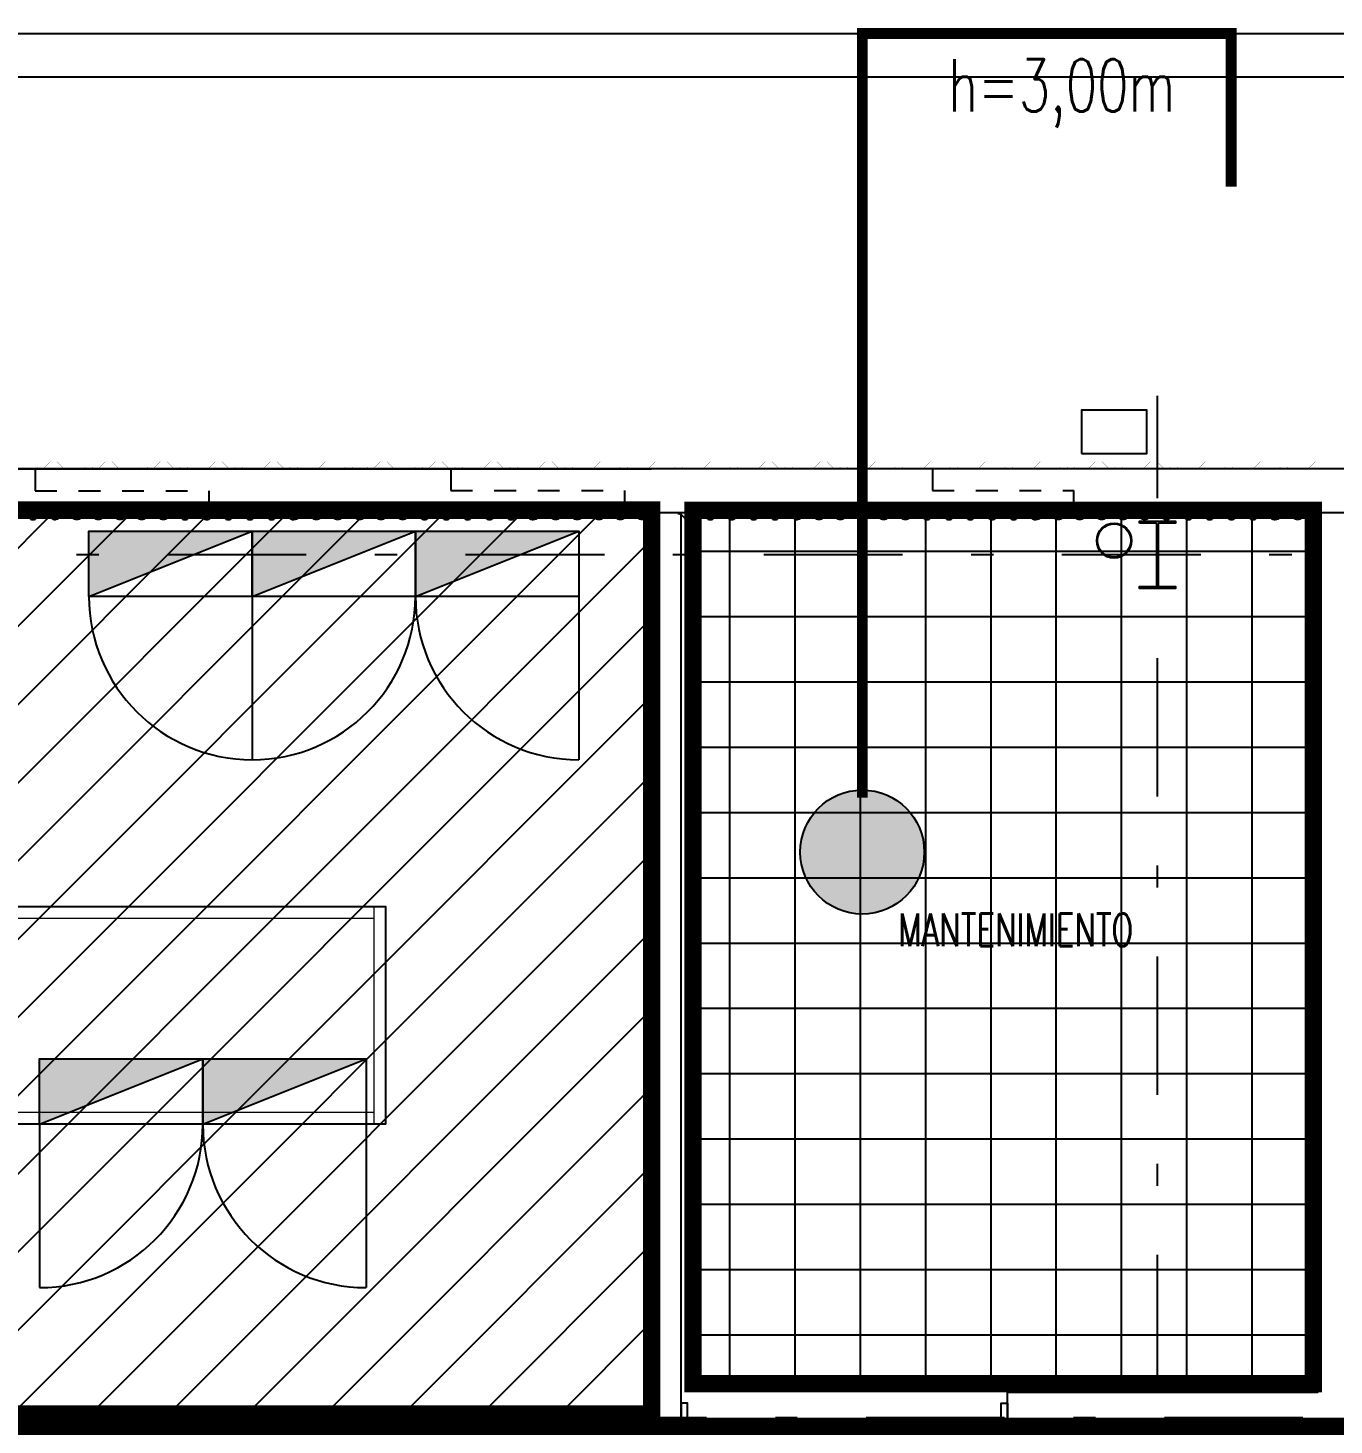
# Model space of a CAD drawing. Header units: millimetres. Extents: x -77 to 207, y -160 to 187.
# Drawn here: x -47.62 to -41.62, y 37.39 to 43.8 of the extents above; entities that cross this region are included whole.
import ezdxf
from ezdxf.enums import TextEntityAlignment as Align
from ezdxf.xclip import XClip

# ---------------------------------------------------------------- set-up
doc = ezdxf.new("R2010")
doc.units = ezdxf.units.MM
doc.header["$LTSCALE"] = 0.1
for name, pattern in [('X REF - ANELO INST bind$0$X REF - ANELO$0$DASHDOT2', [12.7, 6.35, -3.175, 0, -3.175]), ('X REF - ANELO INST bind$0$X REF - ANELO$0$DASHED', [0.75, 0.5, -0.25]), ('X REF - ANELO INST bind$0$X REF - ANELO$0$HIDDEN2', [0.1875, 0.125, -0.0625])]:
    doc.linetypes.add(name, pattern=pattern)
for name, color, linetype in [('C01 Foil blanco', 30, 'Continuous'), ('C05 PRY roja', 10, 'Continuous'), ('X REF - ANELO INST bind$0$X REF - ANELO EXT$0$E-REJILLAS', 8, 'Continuous'), ('X REF - ANELO INST bind$0$X REF - ANELO EXT$0$RLV-CORDONES', 8, 'Continuous'), ('X REF - ANELO INST bind$0$X REF - ANELO$0$A-CHAPA ACANALADA', 8, 'Continuous'), ('X REF - ANELO INST bind$0$X REF - ANELO$0$A-CHAPA TRAPEZOIDAL', 8, 'Continuous'), ('X REF - ANELO INST bind$0$X REF - ANELO$0$A-LADRILLO HUECO 12', 7, 'Continuous'), ('X REF - ANELO INST bind$0$X REF - ANELO$0$A-TABIQUE HºAº', 7, 'Continuous'), ('X REF - ANELO INST bind$0$X REF - ANELO$0$C-METALICA', 8, 'Continuous'), ('X REF - ANELO INST bind$0$X REF - ANELO$0$E-GENERAL', 8, 'Continuous'), ('X REF - ANELO INST bind$0$X REF - ANELO$0$E-MONTANTE PLUVIAL', 8, 'Continuous'), ('X REF - ANELO INST bind$0$X REF - ANELO$0$MET-COLUMNA METALICA', 7, 'Continuous'), ('X REF - ANELO INST bind$0$X REF - ANELO$0$MET-EJE CABRIADAS', 8, 'X REF - ANELO INST bind$0$X REF - ANELO$0$DASHDOT2'), ('X REF - ANELO INST bind$0$X REF - ANELO$0$R-NOMBRE LOCAL', 7, 'Continuous')]:
    doc.layers.add(name, color=color, linetype=linetype)
doc.styles.get("Standard").update_dxf_attribs({"font": 'arial.ttf'})
doc.styles.add('X REF - ANELO INST bind$0$X REF - ANELO$0$VAUX', font='romans.shx', dxfattribs={"width": 0.85})

# ---------------------------------------------------------------- blocks, each defined once
blk = doc.blocks.new('X REF - ANELO INST bind$0$X REF - ANELO$0$GABINETE 1500')
at = {"layer": 'X REF - ANELO INST bind$0$X REF - ANELO$0$E-GENERAL', "ltscale": 2000}
h = blk.add_hatch(color=256, dxfattribs=at)
edge = h.paths.add_edge_path(flags=17)
edge.add_line((0, 0), (750, 300))
h.paths.add_polyline_path([(0, 0), (750, 300), (0, 300)])
h = blk.add_hatch(color=256, dxfattribs=at)
edge = h.paths.add_edge_path(flags=17)
edge.add_line((750, 0), (1500, 300))
h.paths.add_polyline_path([(750, 0), (1500, 300), (750, 300)])
for p, q in [((0, 0), (750, 300)), ((750, 0), (1500, 300))]:
    blk.add_line(p, q, dxfattribs=at)
at = {"layer": 'X REF - ANELO INST bind$0$X REF - ANELO$0$E-GENERAL'}
for p, q in [((0, 0), (0, -750)), ((1500, 0), (1500, -750))]:
    blk.add_line(p, q, dxfattribs=at)
at = {"layer": 'X REF - ANELO INST bind$0$X REF - ANELO$0$E-GENERAL', "ltscale": 2000}
for points in [[(0, 0), (0, 300), (750, 300), (750, 0)], [(750, 0), (750, 300), (1500, 300), (1500, 0)]]:
    blk.add_lwpolyline(points, close=True, dxfattribs=at)
at = {"layer": 'X REF - ANELO INST bind$0$X REF - ANELO$0$E-GENERAL', "linetype": 'Continuous'}
for centre, start, end in [((0, 0), 270, 360), ((1500, 0), 180, 270)]:
    blk.add_arc(centre, 750, start, end, dxfattribs=at)
blk = doc.blocks.new('X REF - ANELO INST bind$0$X REF - ANELO$0$GABINETE 750')
at = {"layer": 'X REF - ANELO INST bind$0$X REF - ANELO$0$E-GENERAL', "ltscale": 2000}
h = blk.add_hatch(color=256, dxfattribs=at)
edge = h.paths.add_edge_path(flags=17)
edge.add_line((0, -300), (750, 0))
h.paths.add_polyline_path([(0, -300), (750, 0), (0, 0)])
blk.add_line((0, -300), (750, 0), dxfattribs=at)
at = {"layer": 'X REF - ANELO INST bind$0$X REF - ANELO$0$E-GENERAL'}
blk.add_line((750, -300), (750, -1050), dxfattribs=at)
at = {"layer": 'X REF - ANELO INST bind$0$X REF - ANELO$0$E-GENERAL', "ltscale": 2000}
blk.add_lwpolyline([(0, -300), (0, 0), (750, 0), (750, -300)], close=True, dxfattribs=at)
at = {"layer": 'X REF - ANELO INST bind$0$X REF - ANELO$0$E-GENERAL'}
blk.add_arc((750, -300), 750, 180, 270, dxfattribs=at)
blk = doc.blocks.new('X REF - ANELO INST bind$0$X REF - ANELO$0$CMETP')
at = {"layer": 'X REF - ANELO INST bind$0$X REF - ANELO$0$MET-COLUMNA METALICA'}
blk.add_hatch(color=256, dxfattribs=at).paths.add_polyline_path([(-0.0825, 0), (-0.0825, 0.0097), (-0.0073, 0.0097, 0.414214), (-0.0029, 0.0141), (-0.0029, 0.2958, 0.414214), (-0.0073, 0.3002), (-0.0825, 0.3002), (-0.0825, 0.31), (0.0825, 0.31), (0.0825, 0.3002), (0.0073, 0.3002, 0.414214), (0.0029, 0.2958), (0.0029, 0.0141, 0.414214), (0.0073, 0.0097), (0.0825, 0.0097), (0.0825, 0)])
blk.add_lwpolyline([(0.0825, 0.3002), (0.0825, 0.31), (-0.0825, 0.31), (-0.0825, 0.3002), (-0.0073, 0.3002, -0.414214), (-0.0029, 0.2958), (-0.0029, 0.0141, -0.414214), (-0.0073, 0.0097), (-0.0825, 0.0097), (-0.0825, 0), (0.0825, 0), (0.0825, 0.0097), (0.0073, 0.0097, -0.414214), (0.0029, 0.0141), (0.0029, 0.2958, -0.414214), (0.0073, 0.3002)], format="xyb", close=True, dxfattribs=at)
blk = doc.blocks.new('X REF - ANELO INST bind$0$X REF - ANELO EXT$0$rpluvial')
blk.add_lwpolyline([(1964.5718, 1190.3267), (1964.8718, 1190.3267), (1964.8718, 1190.5267), (1964.5718, 1190.5267)], close=True)
blk = doc.blocks.new('X REF - ANELO INST bind$0$X REF - ANELO EXT')
at = {"layer": 'X REF - ANELO INST bind$0$X REF - ANELO EXT$0$RLV-CORDONES'}
blk.add_lwpolyline([(-61.6249, -4.2732), (-61.625, 34.4717), (-61.625, 34.4717), (-61.625, 34.4717), (-61.625, 34.4717), (-61.625, 34.4717), (-61.625, 34.4717), (-61.6249, 37.778, -0.414212), (-55.6249, 43.778), (-14.3976, 43.778)], format="xyb", dxfattribs=at)
at = {"layer": 'X REF - ANELO INST bind$0$X REF - ANELO EXT$0$RLV-CORDONES', "color": 253}
blk.add_lwpolyline([(-61.4249, -4.265), (-61.4249, 37.778, -0.414212), (-55.6249, 43.578), (-13.7467, 43.578)], format="xyb", dxfattribs=at)
at = {"layer": 'X REF - ANELO INST bind$0$X REF - ANELO EXT$0$E-REJILLAS'}
blk.add_blockref('X REF - ANELO INST bind$0$X REF - ANELO EXT$0$rpluvial', (-2007.3563, -1148.4785, -0.0103), dxfattribs=at)
blk = doc.blocks.new('X REF - ANELO INST bind$0$X REF - ANELO$0$N Local')
at = {"layer": 'X REF - ANELO INST bind$0$X REF - ANELO$0$R-NOMBRE LOCAL', "lineweight": 0, "style": 'X REF - ANELO INST bind$0$X REF - ANELO$0$VAUX', "width": 0.85}
for p in [(6337.5718, -934.4549), (6337.5718, -934.7149)]:
    blk.add_attdef('NOMBRE', text='', height=0.1823, dxfattribs=at).set_placement(p, align=Align.CENTER)
blk = doc.blocks.new('X REF - ANELO INST bind$0$X REF - ANELO$0$CF')
at = {"layer": 'X REF - ANELO INST bind$0$X REF - ANELO$0$E-GENERAL', "ltscale": 2000}
h = blk.add_hatch(color=256, dxfattribs=at)
edge = h.paths.add_edge_path(flags=17)
edge.add_line((-1.6836, -1.1), (-0.9336, -0.8))
h.paths.add_polyline_path([(-1.6836, -1.1), (-0.9336, -0.8), (-1.6836, -0.8)])
h = blk.add_hatch(color=256, dxfattribs=at)
edge = h.paths.add_edge_path(flags=17)
edge.add_line((-0.9336, -1.1), (-0.1836, -0.8))
h.paths.add_polyline_path([(-0.9336, -1.1), (-0.1836, -0.8), (-0.9336, -0.8)])
at = {"layer": 'X REF - ANELO INST bind$0$X REF - ANELO$0$E-GENERAL', "lineweight": 0}
for p, q in [((-2.3186, -0.1), (-2.3186, -1.1)), ((-2.2636, -1.1), (-2.2636, -0.1)), ((-0.1486, -0.155), (-2.2636, -0.155))]:
    blk.add_line(p, q, dxfattribs=at)
at = {"layer": 'X REF - ANELO INST bind$0$X REF - ANELO$0$E-GENERAL', "ltscale": 2000}
for p, q in [((-1.6836, -1.1), (-0.9336, -0.8)), ((-0.9336, -1.1), (-0.1836, -0.8))]:
    blk.add_line(p, q, dxfattribs=at)
at = {"layer": 'X REF - ANELO INST bind$0$X REF - ANELO$0$E-GENERAL'}
for p, q in [((-1.6836, -1.1), (-1.6836, -1.85)), ((-0.1836, -1.1), (-0.1836, -1.85))]:
    blk.add_line(p, q, dxfattribs=at)
at = {"layer": 'X REF - ANELO INST bind$0$X REF - ANELO$0$E-GENERAL', "lineweight": 0}
for points in [[(-2.3186, -1.1), (-2.9586, -1.1), (-2.9586, -0.1), (-2.3186, -0.1), (-2.3186, -1.1)], [(-0.0936, -1.1), (-0.0936, -0.1), (-0.1486, -0.1), (-0.1486, -1.1), (-0.0936, -1.1)], [(-2.2636, -1.045), (-0.1486, -1.045)]]:
    blk.add_lwpolyline(points, dxfattribs=at)
at = {"layer": 'X REF - ANELO INST bind$0$X REF - ANELO$0$E-GENERAL'}
blk.add_lwpolyline([(-2.3186, -0.1), (-0.0936, -0.1), (-0.0936, -1.1), (-2.3186, -1.1)], close=True, dxfattribs=at)
at = {"layer": 'X REF - ANELO INST bind$0$X REF - ANELO$0$E-GENERAL', "lineweight": 0}
blk.add_lwpolyline([(-2.9086, -0.15), (-2.3686, -0.15), (-2.3686, -1.05), (-2.9086, -1.05)], close=True, dxfattribs=at)
at = {"layer": 'X REF - ANELO INST bind$0$X REF - ANELO$0$E-GENERAL', "ltscale": 2000}
for points in [[(-1.6836, -1.1), (-1.6836, -0.8), (-0.9336, -0.8), (-0.9336, -1.1)], [(-0.9336, -1.1), (-0.9336, -0.8), (-0.1836, -0.8), (-0.1836, -1.1)]]:
    blk.add_lwpolyline(points, close=True, dxfattribs=at)
at = {"layer": 'X REF - ANELO INST bind$0$X REF - ANELO$0$E-GENERAL'}
for centre, start, end in [((-1.6836, -1.1), 270, 0), ((-0.1836, -1.1), 180, 270)]:
    blk.add_arc(centre, 0.75, start, end, dxfattribs=at)
blk = doc.blocks.new('X REF - ANELO INST bind$0$X REF - ANELO$0$P-180')
at = {"layer": 'X REF - ANELO INST bind$0$X REF - ANELO$0$C-METALICA'}
for points in [[(0.39, 0.1), (0.39, 0.82), (0.43, 0.82), (0.43, 0.1)], [(1.83, 0.1), (1.83, 0.82), (1.79, 0.82), (1.79, 0.1)], [(0.36, 0), (0.36, 0.1), (0.39, 0.1), (0.39, 0)], [(1.86, 0), (1.86, 0.1), (1.83, 0.1), (1.83, 0)]]:
    blk.add_lwpolyline(points, close=True, dxfattribs=at)
at = {"layer": 'X REF - ANELO INST bind$0$X REF - ANELO$0$C-METALICA', "color": 8, "linetype": 'X REF - ANELO INST bind$0$X REF - ANELO$0$DASHED'}
for centre, start, end in [((0.4264, 0.1355), 357.02574, 89.70111), ((1.7936, 0.1355), 90.29889, 182.97426)]:
    blk.add_arc(centre, 0.6845, start, end, dxfattribs=at)
blk = doc.blocks.new('X REF - ANELO INST bind$0$X REF - ANELO')
at = {"layer": 'X REF - ANELO INST bind$0$X REF - ANELO$0$A-CHAPA ACANALADA', "elevation": 0.0006}
for points in [[(-47.6334, 41.5671), (-47.6194, 41.5531, 0.414214), (-47.5819, 41.5531), (-47.5678, 41.5671, -0.414214), (-47.5334, 41.5671), (-47.5194, 41.5531, 0.219544), (-47.498, 41.5452, 0.923906)], [(-46.9522, 41.5735), (-46.9525, 41.5735, 0.181707), (-46.9694, 41.5671), (-46.9835, 41.5531, -0.414214), (-47.021, 41.5531), (-47.035, 41.5671, 0.414214), (-47.0694, 41.5671), (-47.0835, 41.5531, -0.414214), (-47.121, 41.5531), (-47.135, 41.5671, 0.414214), (-47.1681, 41.5671), (-47.1821, 41.5531, -0.414214), (-47.2196, 41.5531), (-47.2337, 41.5671, 0.414214), (-47.2681, 41.5671), (-47.2821, 41.5531, -0.414214), (-47.3196, 41.5531), (-47.3337, 41.5671, 0.414214), (-47.3668, 41.5671), (-47.3808, 41.5531, -0.414214), (-47.4183, 41.5531), (-47.4323, 41.5671, 0.414214), (-47.4668, 41.5671), (-47.4808, 41.5531, -0.219544), (-47.5022, 41.5452, -0.923906)], [(-46.9522, 41.5735), (-46.9519, 41.5735, -0.181707), (-46.935, 41.5671), (-46.921, 41.5531, 0.414214), (-46.8835, 41.5531), (-46.8694, 41.5671, -0.414214), (-46.835, 41.5671), (-46.821, 41.5531, 0.414214), (-46.7835, 41.5531), (-46.7694, 41.5671, -0.414214), (-46.7363, 41.5671), (-46.7223, 41.5531, 0.414214), (-46.6848, 41.5531), (-46.6708, 41.5671, -0.414214), (-46.6363, 41.5671), (-46.6223, 41.5531, 0.414214), (-46.5848, 41.5531), (-46.5708, 41.5671, -0.414214), (-46.5377, 41.5671), (-46.5236, 41.5531, 0.414214), (-46.4861, 41.5531), (-46.4721, 41.5672, -0.414214), (-46.4377, 41.5672), (-46.4236, 41.5531, 0.219544), (-46.4022, 41.5452, 0.923906)], [(-45.8522, 41.5735), (-45.8525, 41.5735, 0.181707), (-45.8694, 41.5672), (-45.8835, 41.5531, -0.414214), (-45.921, 41.5531), (-45.935, 41.5672, 0.414214), (-45.9694, 41.5672), (-45.9835, 41.5531, -0.414214), (-46.021, 41.5531), (-46.035, 41.5672, 0.414214), (-46.0681, 41.5672), (-46.0821, 41.5531, -0.414214), (-46.1196, 41.5531), (-46.1337, 41.5672, 0.414214), (-46.1681, 41.5672), (-46.1821, 41.5531, -0.414214), (-46.2196, 41.5531), (-46.2337, 41.5672, 0.414214), (-46.2668, 41.5672), (-46.2808, 41.5531, -0.414214), (-46.3183, 41.5531), (-46.3323, 41.5672, 0.414214), (-46.3668, 41.5672), (-46.3808, 41.5531, -0.219544), (-46.4022, 41.5452, -0.923906)], [(-45.8525, 41.5735), (-45.8522, 41.5735, -0.181707), (-45.8353, 41.5672), (-45.8213, 41.5531, 0.414214), (-45.7838, 41.5531), (-45.7697, 41.5672, -0.414214), (-45.7353, 41.5672), (-45.7213, 41.5531, 0.414214), (-45.6838, 41.5531), (-45.6697, 41.5672, -0.414214), (-45.6367, 41.5672), (-45.6226, 41.5531, 0.414214), (-45.5851, 41.5531), (-45.5711, 41.5672, -0.414214), (-45.5367, 41.5672), (-45.5226, 41.5531, 0.414214), (-45.4851, 41.5531), (-45.4711, 41.5672, -0.414214), (-45.438, 41.5672), (-45.4239, 41.5531, 0.414214), (-45.3864, 41.5531), (-45.3724, 41.5672, -0.414214), (-45.338, 41.5672), (-45.3239, 41.5531, 0.219544), (-45.3025, 41.5452, 0.923906)], [(-44.7525, 41.5735), (-44.7528, 41.5735, 0.181707), (-44.7697, 41.5671), (-44.7838, 41.5531, -0.414214), (-44.8213, 41.5531), (-44.8353, 41.5671, 0.414214), (-44.8697, 41.5671), (-44.8838, 41.5531, -0.414214), (-44.9213, 41.5531), (-44.9353, 41.5671, 0.414214), (-44.9684, 41.5671), (-44.9824, 41.5531, -0.414214), (-45.0199, 41.5531), (-45.034, 41.5671, 0.414214), (-45.0684, 41.5671), (-45.0824, 41.5531, -0.414214), (-45.1199, 41.5531), (-45.134, 41.5671, 0.414214), (-45.1671, 41.5671), (-45.1811, 41.5531, -0.414214), (-45.2186, 41.5531), (-45.2327, 41.5672, 0.414214), (-45.2671, 41.5672), (-45.2811, 41.5531, -0.219544), (-45.3025, 41.5452, -0.923906)]]:
    blk.add_lwpolyline(points, format="xyb", dxfattribs=at)
at = {"layer": 'X REF - ANELO INST bind$0$X REF - ANELO$0$A-CHAPA ACANALADA'}
for points in [[(-44.6391, 41.5735), (-44.6388, 41.5735, -0.181707), (-44.6219, 41.5671), (-44.6079, 41.5531, 0.414214), (-44.5703, 41.5531), (-44.5563, 41.5671, -0.414214), (-44.5219, 41.5671), (-44.5079, 41.5531, 0.414214), (-44.4703, 41.5531), (-44.4563, 41.5671, -0.414214), (-44.4232, 41.5671), (-44.4092, 41.5531, 0.414214), (-44.3717, 41.5531), (-44.3576, 41.5671, -0.414214), (-44.3232, 41.5671), (-44.3092, 41.5531, 0.414214), (-44.2717, 41.5531), (-44.2576, 41.5671, -0.414214), (-44.2246, 41.5671), (-44.2105, 41.5531, 0.414214), (-44.173, 41.5531), (-44.159, 41.5671, -0.414214), (-44.1246, 41.5671), (-44.1105, 41.5531, 0.219544), (-44.0891, 41.5452, 0.923906)], [(-43.5434, 41.5735), (-43.5437, 41.5735, 0.181707), (-43.5606, 41.5671), (-43.5746, 41.5531, -0.414214), (-43.6121, 41.5531), (-43.6261, 41.5671, 0.414214), (-43.6606, 41.5671), (-43.6746, 41.5531, -0.414214), (-43.7121, 41.5531), (-43.7261, 41.5671, 0.414214), (-43.7592, 41.5671), (-43.7733, 41.5531, -0.414214), (-43.8108, 41.5531), (-43.8248, 41.5671, 0.414214), (-43.8592, 41.5671), (-43.8733, 41.5531, -0.414214), (-43.9108, 41.5531), (-43.9248, 41.5671, 0.414214), (-43.9579, 41.5671), (-43.9719, 41.5531, -0.414214), (-44.0094, 41.5531), (-44.0235, 41.5671, 0.414214), (-44.0579, 41.5671), (-44.0719, 41.5531, -0.219544), (-44.0934, 41.5452, -0.923906)], [(-43.5434, 41.5735), (-43.543, 41.5735, -0.181707), (-43.5261, 41.5671), (-43.5121, 41.5531, 0.414214), (-43.4746, 41.5531), (-43.4606, 41.5671, -0.414214), (-43.4261, 41.5671), (-43.4121, 41.5531, 0.414214), (-43.3746, 41.5531), (-43.3606, 41.5671, -0.414214), (-43.3275, 41.5671), (-43.3134, 41.5531, 0.414214), (-43.2759, 41.5531), (-43.2619, 41.5671, -0.414214), (-43.2275, 41.5671), (-43.2134, 41.5531, 0.414214), (-43.1759, 41.5531), (-43.1619, 41.5671, -0.414214), (-43.1288, 41.5671), (-43.1148, 41.5531, 0.414214), (-43.0773, 41.5531), (-43.0632, 41.5672, -0.414214), (-43.0288, 41.5672), (-43.0148, 41.5531, 0.219544), (-42.9934, 41.5452, 0.923906)], [(-42.4434, 41.5735), (-42.4437, 41.5735, 0.181707), (-42.4606, 41.5672), (-42.4746, 41.5531, -0.414214), (-42.5121, 41.5531), (-42.5261, 41.5672, 0.414214), (-42.5606, 41.5672), (-42.5746, 41.5531, -0.414214), (-42.6121, 41.5531), (-42.6261, 41.5672, 0.414214), (-42.6592, 41.5672), (-42.6733, 41.5531, -0.414214), (-42.7108, 41.5531), (-42.7248, 41.5672, 0.414214), (-42.7592, 41.5672), (-42.7733, 41.5531, -0.414214), (-42.8108, 41.5531), (-42.8248, 41.5672, 0.414214), (-42.8579, 41.5672), (-42.8719, 41.5531, -0.414214), (-42.9094, 41.5531), (-42.9235, 41.5672, 0.414214), (-42.9579, 41.5672), (-42.9719, 41.5531, -0.219544), (-42.9934, 41.5452, -0.923906)], [(-42.4437, 41.5735), (-42.4434, 41.5735, -0.181707), (-42.4265, 41.5672), (-42.4124, 41.5531, 0.414214), (-42.3749, 41.5531), (-42.3609, 41.5672, -0.414214), (-42.3265, 41.5672), (-42.3124, 41.5531, 0.414214), (-42.2749, 41.5531), (-42.2609, 41.5672, -0.414214), (-42.2278, 41.5672), (-42.2138, 41.5531, 0.414214), (-42.1762, 41.5531), (-42.1622, 41.5672, -0.414214), (-42.1278, 41.5672), (-42.1138, 41.5531, 0.414214), (-42.0762, 41.5531), (-42.0622, 41.5672, -0.414214), (-42.0291, 41.5672), (-42.0151, 41.5531, 0.414214), (-41.9776, 41.5531), (-41.9635, 41.5672, -0.414214), (-41.9291, 41.5672), (-41.9151, 41.5531, 0.219544), (-41.8937, 41.5452, 0.923906)], [(-41.6838, 41.5468, -0.285834), (-41.7111, 41.5531), (-41.7251, 41.5671, 0.414214), (-41.7582, 41.5671), (-41.7723, 41.5531, -0.414214), (-41.8098, 41.5531), (-41.8238, 41.5672, 0.414214), (-41.8582, 41.5672), (-41.8723, 41.5531, -0.219544), (-41.8937, 41.5452)]]:
    blk.add_lwpolyline(points, format="xyb", dxfattribs=at)
at = {"layer": 'X REF - ANELO INST bind$0$X REF - ANELO$0$A-CHAPA TRAPEZOIDAL', "linetype": 'X REF - ANELO INST bind$0$X REF - ANELO$0$HIDDEN2'}
for points in [[(-47.5492, 41.7828, 0.0006, 0.0006, 0), (-47.5792, 41.7828, 0.0006, 0.0006, 0), (-47.5832, 41.7868, 0.0006, 0.0006, 0), (-47.6138, 41.7868, 0.0006, 0.0006, 0), (-47.6178, 41.7828, 0.0006, 0.0006, 0), (-47.6478, 41.7828, 0.0006, 0.0006, 0)], [(-46.0332, 41.7828, 0.0006, 0.0006, 0), (-46.0632, 41.7828, 0.0006, 0.0006, 0), (-46.0672, 41.7868, 0.0006, 0.0006, 0), (-46.0978, 41.7868, 0.0006, 0.0006, 0), (-46.1018, 41.7828, 0.0006, 0.0006, 0), (-46.1318, 41.7828, 0.0006, 0.0006, 0), (-46.1358, 41.7868, 0.0006, 0.0006, 0), (-46.1658, 41.7868, 0.0006, 0.0006, 0), (-46.1698, 41.7828, 0.0006, 0.0006, 0), (-46.1998, 41.7828, 0.0006, 0.0006, 0), (-46.2281, 41.8111, 0.0006, 0.0006, 0), (-46.2581, 41.8111, 0.0006, 0.0006, 0), (-46.2863, 41.7828, 0.0006, 0.0006, 0), (-46.3163, 41.7828, 0.0006, 0.0006, 0), (-46.3203, 41.7868, 0.0006, 0.0006, 0), (-46.3503, 41.7868, 0.0006, 0.0006, 0), (-46.3543, 41.7828, 0.0006, 0.0006, 0), (-46.3843, 41.7828, 0.0006, 0.0006, 0), (-46.3883, 41.7868, 0.0006, 0.0006, 0), (-46.4183, 41.7868, 0.0006, 0.0006, 0), (-46.4223, 41.7828, 0.0006, 0.0006, 0), (-46.4523, 41.7828, 0.0006, 0.0006, 0), (-46.4806, 41.8111, 0.0006, 0.0006, 0), (-46.5106, 41.8111, 0.0006, 0.0006, 0), (-46.5389, 41.7828, 0.0006, 0.0006, 0), (-46.5689, 41.7828, 0.0006, 0.0006, 0), (-46.5729, 41.7868, 0.0006, 0.0006, 0), (-46.6029, 41.7868, 0.0006, 0.0006, 0), (-46.6069, 41.7828, 0.0006, 0.0006, 0), (-46.6369, 41.7828, 0.0006, 0.0006, 0), (-46.6409, 41.7868, 0.0006, 0.0006, 0), (-46.6709, 41.7868, 0.0006, 0.0006, 0), (-46.6749, 41.7828, 0.0006, 0.0006, 0), (-46.7049, 41.7828, 0.0006, 0.0006, 0), (-46.7332, 41.8111, 0.0006, 0.0006, 0), (-46.7632, 41.8111, 0.0006, 0.0006, 0), (-46.7915, 41.7828, 0.0006, 0.0006, 0), (-46.8215, 41.7828, 0.0006, 0.0006, 0), (-46.8255, 41.7868, 0.0006, 0.0006, 0), (-46.8555, 41.7868, 0.0006, 0.0006, 0), (-46.8595, 41.7828, 0.0006, 0.0006, 0), (-46.8895, 41.7828, 0.0006, 0.0006, 0), (-46.8935, 41.7868, 0.0006, 0.0006, 0), (-46.9235, 41.7868, 0.0006, 0.0006, 0), (-46.9275, 41.7828, 0.0006, 0.0006, 0), (-46.9575, 41.7828, 0.0006, 0.0006, 0), (-46.9858, 41.8111, 0.0006, 0.0006, 0), (-47.0158, 41.8111, 0.0006, 0.0006, 0), (-47.044, 41.7828, 0.0006, 0.0006, 0), (-47.074, 41.7828, 0.0006, 0.0006, 0), (-47.078, 41.7868, 0.0006, 0.0006, 0), (-47.108, 41.7868, 0.0006, 0.0006, 0), (-47.112, 41.7828, 0.0006, 0.0006, 0), (-47.142, 41.7828, 0.0006, 0.0006, 0), (-47.146, 41.7868, 0.0006, 0.0006, 0), (-47.176, 41.7868, 0.0006, 0.0006, 0), (-47.18, 41.7828, 0.0006, 0.0006, 0), (-47.21, 41.7828, 0.0006, 0.0006, 0), (-47.2383, 41.8111, 0.0006, 0.0006, 0), (-47.2683, 41.8111, 0.0006, 0.0006, 0), (-47.2966, 41.7828, 0.0006, 0.0006, 0), (-47.3266, 41.7828, 0.0006, 0.0006, 0), (-47.3306, 41.7868, 0.0006, 0.0006, 0), (-47.3606, 41.7868, 0.0006, 0.0006, 0), (-47.3646, 41.7828, 0.0006, 0.0006, 0), (-47.3946, 41.7828, 0.0006, 0.0006, 0), (-47.3986, 41.7868, 0.0006, 0.0006, 0), (-47.4286, 41.7868, 0.0006, 0.0006, 0), (-47.4326, 41.7828, 0.0006, 0.0006, 0), (-47.4626, 41.7828, 0.0006, 0.0006, 0), (-47.4909, 41.8111, 0.0006, 0.0006, 0), (-47.5209, 41.8111, 0.0006, 0.0006, 0), (-47.5492, 41.7828, 0, 0, 0)], [(-45.0114, 41.7943, 0.0006, 0.0006, 0), (-45.0229, 41.7828, 0.0006, 0.0006, 0), (-45.0529, 41.7828, 0.0006, 0.0006, 0), (-45.0569, 41.7868, 0.0006, 0.0006, 0), (-45.0869, 41.7868, 0.0006, 0.0006, 0), (-45.0909, 41.7828, 0.0006, 0.0006, 0), (-45.1209, 41.7828, 0.0006, 0.0006, 0), (-45.1249, 41.7868, 0.0006, 0.0006, 0), (-45.1549, 41.7868, 0.0006, 0.0006, 0), (-45.1589, 41.7828, 0.0006, 0.0006, 0), (-45.1889, 41.7828, 0.0006, 0.0006, 0), (-45.2172, 41.8111, 0.0006, 0.0006, 0), (-45.2472, 41.8111, 0.0006, 0.0006, 0), (-45.2755, 41.7828, 0.0006, 0.0006, 0), (-45.3055, 41.7828, 0.0006, 0.0006, 0), (-45.3095, 41.7868, 0.0006, 0.0006, 0), (-45.3395, 41.7868, 0.0006, 0.0006, 0), (-45.3435, 41.7828, 0.0006, 0.0006, 0), (-45.3735, 41.7828, 0.0006, 0.0006, 0), (-45.3775, 41.7868, 0.0006, 0.0006, 0), (-45.4075, 41.7868, 0.0006, 0.0006, 0), (-45.4115, 41.7828, 0.0006, 0.0006, 0), (-45.4415, 41.7828, 0.0006, 0.0006, 0), (-45.4698, 41.8111, 0.0006, 0.0006, 0), (-45.4998, 41.8111, 0.0006, 0.0006, 0), (-45.5281, 41.7828, 0.0006, 0.0006, 0), (-45.5581, 41.7828, 0.0006, 0.0006, 0), (-45.5621, 41.7868, 0.0006, 0.0006, 0), (-45.5921, 41.7868, 0.0006, 0.0006, 0), (-45.5961, 41.7828, 0.0006, 0.0006, 0), (-45.6261, 41.7828, 0.0006, 0.0006, 0), (-45.6301, 41.7868, 0.0006, 0.0006, 0), (-45.6601, 41.7868, 0.0006, 0.0006, 0), (-45.6641, 41.7828, 0.0006, 0.0006, 0), (-45.6941, 41.7828, 0.0006, 0.0006, 0), (-45.7223, 41.8111, 0.0006, 0.0006, 0), (-45.7523, 41.8111, 0.0006, 0.0006, 0), (-45.7806, 41.7828, 0.0006, 0.0006, 0), (-45.8106, 41.7828, 0.0006, 0.0006, 0), (-45.8146, 41.7868, 0.0006, 0.0006, 0), (-45.8446, 41.7868, 0.0006, 0.0006, 0), (-45.8486, 41.7828, 0.0006, 0.0006, 0), (-45.8786, 41.7828, 0.0006, 0.0006, 0), (-45.8826, 41.7868, 0.0006, 0.0006, 0), (-45.9126, 41.7868, 0.0006, 0.0006, 0), (-45.9166, 41.7828, 0.0006, 0.0006, 0), (-45.9466, 41.7828, 0.0006, 0.0006, 0), (-45.9749, 41.8111, 0.0006, 0.0006, 0), (-46.0049, 41.8111, 0.0006, 0.0006, 0), (-46.0332, 41.7828, 0, 0, 0)], [(-44.2647, 41.7828, 0.0006, 0.0006, 0), (-44.2947, 41.7828, 0.0006, 0.0006, 0), (-44.2987, 41.7868, 0.0006, 0.0006, 0), (-44.3292, 41.7868, 0.0006, 0.0006, 0), (-44.3332, 41.7828, 0.0006, 0.0006, 0), (-44.3632, 41.7828, 0.0006, 0.0006, 0), (-44.3672, 41.7868, 0.0006, 0.0006, 0), (-44.3972, 41.7868, 0.0006, 0.0006, 0), (-44.4012, 41.7828, 0.0006, 0.0006, 0), (-44.4312, 41.7828, 0.0006, 0.0006, 0), (-44.4595, 41.8111, 0.0006, 0.0006, 0), (-44.4895, 41.8111, 0.0006, 0.0006, 0), (-44.5178, 41.7828, 0.0006, 0.0006, 0), (-44.5478, 41.7828, 0.0006, 0.0006, 0), (-44.5518, 41.7868, 0.0006, 0.0006, 0), (-44.5818, 41.7868, 0.0006, 0.0006, 0), (-44.5858, 41.7828, 0.0006, 0.0006, 0), (-44.6158, 41.7828, 0.0006, 0.0006, 0), (-44.6198, 41.7868, 0.0006, 0.0006, 0), (-44.6498, 41.7868, 0.0006, 0.0006, 0), (-44.6538, 41.7828, 0.0006, 0.0006, 0), (-44.6838, 41.7828, 0.0006, 0.0006, 0), (-44.7121, 41.8111, 0.0006, 0.0006, 0), (-44.7421, 41.8111, 0.0006, 0.0006, 0), (-44.7704, 41.7828, 0.0006, 0.0006, 0), (-44.8004, 41.7828, 0.0006, 0.0006, 0), (-44.8044, 41.7868, 0.0006, 0.0006, 0), (-44.8344, 41.7868, 0.0006, 0.0006, 0), (-44.8384, 41.7828, 0.0006, 0.0006, 0), (-44.8684, 41.7828, 0.0006, 0.0006, 0), (-44.8724, 41.7868, 0.0006, 0.0006, 0), (-44.9024, 41.7868, 0.0006, 0.0006, 0), (-44.9064, 41.7828, 0.0006, 0.0006, 0), (-44.9364, 41.7828, 0.0006, 0.0006, 0), (-44.9646, 41.8111, 0.0006, 0.0006, 0), (-44.9946, 41.8111, 0.0006, 0.0006, 0), (-45.0229, 41.7828, 0.0006, 0.0006, 0), (-45.0529, 41.7828, 0.0006, 0.0006, 0), (-45.0569, 41.7868, 0.0006, 0.0006, 0), (-45.0869, 41.7868, 0.0006, 0.0006, 0), (-45.0909, 41.7828, 0.0006, 0.0006, 0), (-45.1209, 41.7828, 0.0006, 0.0006, 0), (-45.1249, 41.7868, 0.0006, 0.0006, 0), (-45.1549, 41.7868, 0.0006, 0.0006, 0), (-45.1589, 41.7828, 0.0006, 0.0006, 0), (-45.1889, 41.7828, 0.0006, 0.0006, 0), (-45.2172, 41.8111, 0.0006, 0.0006, 0), (-45.2472, 41.8111, 0.0006, 0.0006, 0), (-45.2755, 41.7828, 0.0006, 0.0006, 0), (-45.3055, 41.7828, 0.0006, 0.0006, 0), (-45.3095, 41.7868, 0.0006, 0.0006, 0), (-45.3395, 41.7868, 0.0006, 0.0006, 0), (-45.3435, 41.7828, 0.0006, 0.0006, 0), (-45.3735, 41.7828, 0.0006, 0.0006, 0), (-45.3775, 41.7868, 0.0006, 0.0006, 0), (-45.4075, 41.7868, 0.0006, 0.0006, 0), (-45.4115, 41.7828, 0.0006, 0.0006, 0), (-45.4415, 41.7828, 0.0006, 0.0006, 0), (-45.4446, 41.786, 0.0006, 0.0006, 0)], [(-42.7487, 41.7828, 0.0006, 0.0006, 0), (-42.7787, 41.7828, 0.0006, 0.0006, 0), (-42.7827, 41.7868, 0.0006, 0.0006, 0), (-42.8132, 41.7868, 0.0006, 0.0006, 0), (-42.8172, 41.7828, 0.0006, 0.0006, 0), (-42.8472, 41.7828, 0.0006, 0.0006, 0), (-42.8512, 41.7868, 0.0006, 0.0006, 0), (-42.8812, 41.7868, 0.0006, 0.0006, 0), (-42.8852, 41.7828, 0.0006, 0.0006, 0), (-42.9152, 41.7828, 0.0006, 0.0006, 0), (-42.9435, 41.8111, 0.0006, 0.0006, 0), (-42.9735, 41.8111, 0.0006, 0.0006, 0), (-43.0018, 41.7828, 0.0006, 0.0006, 0), (-43.0318, 41.7828, 0.0006, 0.0006, 0), (-43.0358, 41.7868, 0.0006, 0.0006, 0), (-43.0658, 41.7868, 0.0006, 0.0006, 0), (-43.0698, 41.7828, 0.0006, 0.0006, 0), (-43.0998, 41.7828, 0.0006, 0.0006, 0), (-43.1038, 41.7868, 0.0006, 0.0006, 0), (-43.1338, 41.7868, 0.0006, 0.0006, 0), (-43.1378, 41.7828, 0.0006, 0.0006, 0), (-43.1678, 41.7828, 0.0006, 0.0006, 0), (-43.1961, 41.8111, 0.0006, 0.0006, 0), (-43.2261, 41.8111, 0.0006, 0.0006, 0), (-43.2544, 41.7828, 0.0006, 0.0006, 0), (-43.2844, 41.7828, 0.0006, 0.0006, 0), (-43.2884, 41.7868, 0.0006, 0.0006, 0), (-43.3184, 41.7868, 0.0006, 0.0006, 0), (-43.3224, 41.7828, 0.0006, 0.0006, 0), (-43.3524, 41.7828, 0.0006, 0.0006, 0), (-43.3564, 41.7868, 0.0006, 0.0006, 0), (-43.3864, 41.7868, 0.0006, 0.0006, 0), (-43.3904, 41.7828, 0.0006, 0.0006, 0), (-43.4204, 41.7828, 0.0006, 0.0006, 0), (-43.4487, 41.8111, 0.0006, 0.0006, 0), (-43.4787, 41.8111, 0.0006, 0.0006, 0), (-43.5069, 41.7828, 0.0006, 0.0006, 0), (-43.5369, 41.7828, 0.0006, 0.0006, 0), (-43.5409, 41.7868, 0.0006, 0.0006, 0), (-43.5709, 41.7868, 0.0006, 0.0006, 0), (-43.5749, 41.7828, 0.0006, 0.0006, 0), (-43.6049, 41.7828, 0.0006, 0.0006, 0), (-43.6089, 41.7868, 0.0006, 0.0006, 0), (-43.6389, 41.7868, 0.0006, 0.0006, 0), (-43.6429, 41.7828, 0.0006, 0.0006, 0), (-43.6729, 41.7828, 0.0006, 0.0006, 0), (-43.7012, 41.8111, 0.0006, 0.0006, 0), (-43.7312, 41.8111, 0.0006, 0.0006, 0), (-43.7595, 41.7828, 0.0006, 0.0006, 0), (-43.7895, 41.7828, 0.0006, 0.0006, 0), (-43.7935, 41.7868, 0.0006, 0.0006, 0), (-43.8235, 41.7868, 0.0006, 0.0006, 0), (-43.8275, 41.7828, 0.0006, 0.0006, 0), (-43.8575, 41.7828, 0.0006, 0.0006, 0), (-43.8615, 41.7868, 0.0006, 0.0006, 0), (-43.8915, 41.7868, 0.0006, 0.0006, 0), (-43.8955, 41.7828, 0.0006, 0.0006, 0), (-43.9255, 41.7828, 0.0006, 0.0006, 0), (-43.9538, 41.8111, 0.0006, 0.0006, 0), (-43.9838, 41.8111, 0.0006, 0.0006, 0), (-44.0121, 41.7828, 0.0006, 0.0006, 0), (-44.0421, 41.7828, 0.0006, 0.0006, 0), (-44.0461, 41.7868, 0.0006, 0.0006, 0), (-44.0761, 41.7868, 0.0006, 0.0006, 0), (-44.0801, 41.7828, 0.0006, 0.0006, 0), (-44.1101, 41.7828, 0.0006, 0.0006, 0), (-44.1141, 41.7868, 0.0006, 0.0006, 0), (-44.1441, 41.7868, 0.0006, 0.0006, 0), (-44.1481, 41.7828, 0.0006, 0.0006, 0), (-44.1781, 41.7828, 0.0006, 0.0006, 0), (-44.2064, 41.8111, 0.0006, 0.0006, 0), (-44.2364, 41.8111, 0.0006, 0.0006, 0), (-44.2647, 41.7828, 0, 0, 0)], [(-41.6218, 41.7828, 0.0006, 0.0006, 0), (-41.6518, 41.7828, 0.0006, 0.0006, 0), (-41.6801, 41.8111, 0.0006, 0.0006, 0), (-41.7101, 41.8111, 0.0006, 0.0006, 0), (-41.7384, 41.7828, 0.0006, 0.0006, 0), (-41.7684, 41.7828, 0.0006, 0.0006, 0), (-41.7724, 41.7868, 0.0006, 0.0006, 0), (-41.8024, 41.7868, 0.0006, 0.0006, 0), (-41.8064, 41.7828, 0.0006, 0.0006, 0), (-41.8364, 41.7828, 0.0006, 0.0006, 0), (-41.8404, 41.7868, 0.0006, 0.0006, 0), (-41.8704, 41.7868, 0.0006, 0.0006, 0), (-41.8744, 41.7828, 0.0006, 0.0006, 0), (-41.9044, 41.7828, 0.0006, 0.0006, 0), (-41.9327, 41.8111, 0.0006, 0.0006, 0), (-41.9627, 41.8111, 0.0006, 0.0006, 0), (-41.991, 41.7828, 0.0006, 0.0006, 0), (-42.021, 41.7828, 0.0006, 0.0006, 0), (-42.025, 41.7868, 0.0006, 0.0006, 0), (-42.055, 41.7868, 0.0006, 0.0006, 0), (-42.059, 41.7828, 0.0006, 0.0006, 0), (-42.089, 41.7828, 0.0006, 0.0006, 0), (-42.093, 41.7868, 0.0006, 0.0006, 0), (-42.123, 41.7868, 0.0006, 0.0006, 0), (-42.127, 41.7828, 0.0006, 0.0006, 0), (-42.157, 41.7828, 0.0006, 0.0006, 0), (-42.1852, 41.8111, 0.0006, 0.0006, 0), (-42.2152, 41.8111, 0.0006, 0.0006, 0), (-42.2435, 41.7828, 0.0006, 0.0006, 0), (-42.2735, 41.7828, 0.0006, 0.0006, 0), (-42.2775, 41.7868, 0.0006, 0.0006, 0), (-42.3075, 41.7868, 0.0006, 0.0006, 0), (-42.3115, 41.7828, 0.0006, 0.0006, 0), (-42.3415, 41.7828, 0.0006, 0.0006, 0), (-42.3455, 41.7868, 0.0006, 0.0006, 0), (-42.3755, 41.7868, 0.0006, 0.0006, 0), (-42.3795, 41.7828, 0.0006, 0.0006, 0), (-42.4095, 41.7828, 0.0006, 0.0006, 0), (-42.4378, 41.8111, 0.0006, 0.0006, 0), (-42.4678, 41.8111, 0.0006, 0.0006, 0), (-42.4961, 41.7828, 0.0006, 0.0006, 0), (-42.5261, 41.7828, 0.0006, 0.0006, 0), (-42.5301, 41.7868, 0.0006, 0.0006, 0), (-42.5601, 41.7868, 0.0006, 0.0006, 0), (-42.5641, 41.7828, 0.0006, 0.0006, 0), (-42.5941, 41.7828, 0.0006, 0.0006, 0), (-42.5981, 41.7868, 0.0006, 0.0006, 0), (-42.6281, 41.7868, 0.0006, 0.0006, 0), (-42.6321, 41.7828, 0.0006, 0.0006, 0), (-42.6621, 41.7828, 0.0006, 0.0006, 0), (-42.6904, 41.8111, 0.0006, 0.0006, 0), (-42.7204, 41.8111, 0.0006, 0.0006, 0), (-42.7487, 41.7828, 0, 0, 0)]]:
    blk.add_lwpolyline(points, format="xyseb", dxfattribs=at)
at = {"layer": 'X REF - ANELO INST bind$0$X REF - ANELO$0$A-LADRILLO HUECO 12'}
for points in [[(-44.7738, 37.3866), (-44.6238, 37.3866), (-44.6238, 41.578)], [(-44.7738, 41.578), (-44.7738, 37.3866), (-44.6238, 37.3866)], [(-43.1238, 37.5366), (-41.6988, 37.5366), (-41.6988, 41.578)], [(-43.1238, 37.3866), (-41.5488, 37.3866), (-41.5488, 41.578)], [(-43.1238, 37.3866), (-43.1238, 37.5366)]]:
    blk.add_lwpolyline(points, dxfattribs=at)
at = {"layer": 'X REF - ANELO INST bind$0$X REF - ANELO$0$A-TABIQUE HºAº'}
for p, q in [((-53.3884, 41.778), (-44.7588, 41.778)), ((-53.3884, 41.578), (-44.7588, 41.578))]:
    blk.add_line(p, q, dxfattribs=at)
blk.add_lwpolyline([(-53.3884, 41.578), (-32.7941, 41.578), (-32.7941, 41.778), (-53.3884, 41.778)], close=True, dxfattribs=at)
at = {"layer": 'X REF - ANELO INST bind$0$X REF - ANELO$0$C-METALICA', "linetype": 'X REF - ANELO INST bind$0$X REF - ANELO$0$DASHED'}
for p, q in [((-47.5915, 41.6768, -0.0003), (-46.7912, 41.6768)), ((-45.6817, 41.678, 0.0003), (-44.8814, 41.678, 0.0006)), ((-43.4691, 41.678, 0.0003), (-42.8188, 41.678, 0.0006))]:
    blk.add_line(p, q, dxfattribs=at)
at = {"layer": 'X REF - ANELO INST bind$0$X REF - ANELO$0$C-METALICA', "linetype": 'X REF - ANELO INST bind$0$X REF - ANELO$0$DASHED', "elevation": -0.0006}
blk.add_lwpolyline([(-47.5912, 41.5768), (-46.7911, 41.5768), (-46.7912, 41.7768), (-47.5912, 41.7768)], close=True, dxfattribs=at)
at = {"layer": 'X REF - ANELO INST bind$0$X REF - ANELO$0$C-METALICA', "linetype": 'X REF - ANELO INST bind$0$X REF - ANELO$0$DASHED'}
for points in [[(-45.6814, 41.578), (-44.8813, 41.578), (-44.8814, 41.778), (-45.6814, 41.778)], [(-43.4688, 41.578), (-42.8187, 41.578), (-42.8188, 41.778), (-43.4688, 41.778)]]:
    blk.add_lwpolyline(points, close=True, dxfattribs=at)
at = {"layer": 'X REF - ANELO INST bind$0$X REF - ANELO$0$C-METALICA'}
for points in [[(-46.9892, 37.4066), (-49.0297, 37.4066), (-49.0297, 37.4166), (-46.9892, 37.4166)], [(-46.9642, 37.4366), (-46.9892, 37.4366), (-46.9892, 37.3866), (-46.9642, 37.3866), (-46.9642, 37.4366)], [(-46.9142, 37.4366), (-46.8892, 37.4366), (-46.8892, 37.3866), (-46.9142, 37.3866), (-46.9142, 37.4366)], [(-46.8892, 37.4166), (-44.8488, 37.4166), (-44.8488, 37.4066), (-46.8892, 37.4066)], [(-44.8238, 37.4366), (-44.8488, 37.4366), (-44.8488, 37.3866), (-44.8238, 37.3866), (-44.8238, 37.4366)], [(-44.8238, 37.4366), (-44.8488, 37.4366), (-44.8488, 37.3866), (-44.8238, 37.3866), (-44.8238, 37.4366)]]:
    blk.add_lwpolyline(points, dxfattribs=at)
for points in [[(-46.9142, 37.3866), (-46.9642, 37.3866), (-46.9642, 37.4366), (-46.9142, 37.4366)], [(-44.7738, 37.3866), (-44.8238, 37.3866), (-44.8238, 37.4366), (-44.7738, 37.4366)]]:
    blk.add_lwpolyline(points, close=True, dxfattribs=at)
at = {"layer": 'X REF - ANELO INST bind$0$X REF - ANELO$0$E-MONTANTE PLUVIAL'}
for radius in [0.08, 0.0765]:
    blk.add_circle((-42.6344, 41.4483, -0.0103), radius, dxfattribs=at)
at = {"layer": 'X REF - ANELO INST bind$0$X REF - ANELO$0$MET-EJE CABRIADAS'}
for p, q in [((-42.4351, -0.8271, -0.0011), (-42.4351, 42.1137, -0.0011)), ((1.6013, 41.3831), (-54.2829, 41.3831)), ((1.6043, 41.3831), (-54.2799, 41.3831)), ((-21.2176, 37.4187, -0.0001), (-54.2799, 37.4187, -0.0001))]:
    blk.add_line(p, q, dxfattribs=at)
for name, p in [('X REF - ANELO INST bind$0$X REF - ANELO EXT', (0, 0)), ('X REF - ANELO INST bind$0$X REF - ANELO$0$CF', (-45.8873, 39.8675))]:
    blk.add_blockref(name, p)
at = {"ltscale": 5, "xscale": 0.001000000000203727, "yscale": 0.001000000000203727, "zscale": 0.001000000000203727}
for name, p in [('X REF - ANELO INST bind$0$X REF - ANELO$0$GABINETE 750', (-47.3439, 41.4921, 0.0157)), ('X REF - ANELO INST bind$0$X REF - ANELO$0$GABINETE 1500', (-46.5939, 41.1921, 0.0157))]:
    blk.add_blockref(name, p, dxfattribs=at)
ref = blk.add_blockref('X REF - ANELO INST bind$0$X REF - ANELO$0$N Local', (5026.9708, 787.3575, 0.0053), dxfattribs=dict(xscale=-0.7999999999999545, yscale=0.8000000000000114, zscale=0.8))
ref.add_attrib('NOMBRE', 'MANTENIMIENTO', dxfattribs={"layer": 'X REF - ANELO INST bind$0$X REF - ANELO$0$R-NOMBRE LOCAL', "lineweight": 0, "height": 0.15, "style": 'X REF - ANELO INST bind$0$X REF - ANELO$0$VAUX', "width": 0.7}).set_placement((-43.0866, 39.5856, 0.0053), align=Align.CENTER)
at = {"layer": 'X REF - ANELO INST bind$0$X REF - ANELO$0$C-METALICA', "rotation": 180}
blk.add_blockref('X REF - ANELO INST bind$0$X REF - ANELO$0$P-180', (-42.7638, 37.4866), dxfattribs=at)
at = {"layer": 'X REF - ANELO INST bind$0$X REF - ANELO$0$MET-COLUMNA METALICA', "xscale": -1}
blk.add_blockref('X REF - ANELO INST bind$0$X REF - ANELO$0$CMETP', (-42.4352, 41.2281, -0.0205), dxfattribs=at)
blk = doc.blocks.new('X REF - ANELO INST bind')
ref = blk.add_blockref('X REF - ANELO INST bind$0$X REF - ANELO', (0, 0))
XClip(ref).set_block_clipping_path([(-76.9680737415, -24.7711317477), (92.9860355418, 61.1669630168)])

msp = doc.modelspace()

# ---------------------------------------------------------------- hatches: boundary and pattern name
at = {"layer": 'C01 Foil blanco'}
h = msp.add_hatch(dxfattribs=at)
h.set_pattern_fill('ANSI31', color=256, scale=0.08, style=0)
h.paths.add_polyline_path([(-44.7588, 37.4366), (-44.7588, 41.5881), (-53.1984, 41.588), (-53.1984, 33.6785), (-49.1059, 33.6785), (-49.1047, 37.4366)])
at = {"layer": 'C05 PRY roja'}
h = msp.add_hatch(dxfattribs=at)
h.set_pattern_fill('_USER', color=256, scale=0.3, double=1, pattern_type=0)
h.set_pattern_definition([(0, (0, 0), (0, 0.3), []), (90, (0, 0), (-0.3, 2e-17), [])])
h.paths.add_polyline_path([(-44.5688, 41.588), (-44.5688, 37.5766), (-41.7188, 37.5766), (-41.7188, 41.588)])
h = msp.add_hatch(color=256, dxfattribs=at)
edge = h.paths.add_edge_path()
edge.add_arc((-43.7912, 40.0179), 0.2848, 0, 360)

# ---------------------------------------------------------------- linework, layer by layer
at = {"layer": 'C01 Foil blanco', "const_width": 0.08}
for points, elevation in [([(-44.7588, 37.4366), (-44.7588, 41.5881), (-53.1984, 41.588), (-53.1984, 33.6785), (-49.1059, 33.6785), (-49.1047, 37.4366), (-44.7588, 37.4366)], 0.0086), ([(-49.0214, 4.5849), (-49.0214, 14.5609), (-53.1984, 14.5609), (-53.1984, 16.7143), (-49.0215, 16.7143), (-49.0215, 37.3805), (-26.4226, 37.3805), (-26.4226, 33.4266), (-29.1206, 33.4266), (-29.1206, 29.2452), (-29.1206, 29.2452), (-42.6771, 29.2452), (-42.6764, 4.5849), (-49.0214, 4.585)], -0.0366)]:
    msp.add_lwpolyline(points, dxfattribs=dict(at, elevation=elevation))
at = {"layer": 'C05 PRY roja'}
for points, const_width, elevation in [([(-43.7912, 40.2684), (-43.7912, 43.778), (-42.0969, 43.778), (-42.0969, 43.0746)], 0.05, 0.0004), ([(-44.5688, 41.588), (-44.5688, 37.5766), (-41.7188, 37.5766), (-41.7188, 41.588), (-44.5688, 41.588)], 0.08, 0)]:
    msp.add_lwpolyline(points, dxfattribs=dict(at, const_width=const_width, elevation=elevation))
msp.add_circle((-43.7912, 40.0179, -0.0936), 0.2848, dxfattribs=at)

# ---------------------------------------------------------------- block references
msp.add_blockref('X REF - ANELO INST bind', (0, 0))

# ---------------------------------------------------------------- texts
at = {"layer": 'C05 PRY roja', "color": 7, "insert": (-50.6585, 43.6592, -0.0041), "char_height": 0.24, "width": 8.358677, "attachment_point": 1}
msp.add_mtext('\\pi7.2627;{\\Fromans|c0;\\W0.7;h=3,00m}', dxfattribs=at)

doc.saveas('drawing.dxf')
